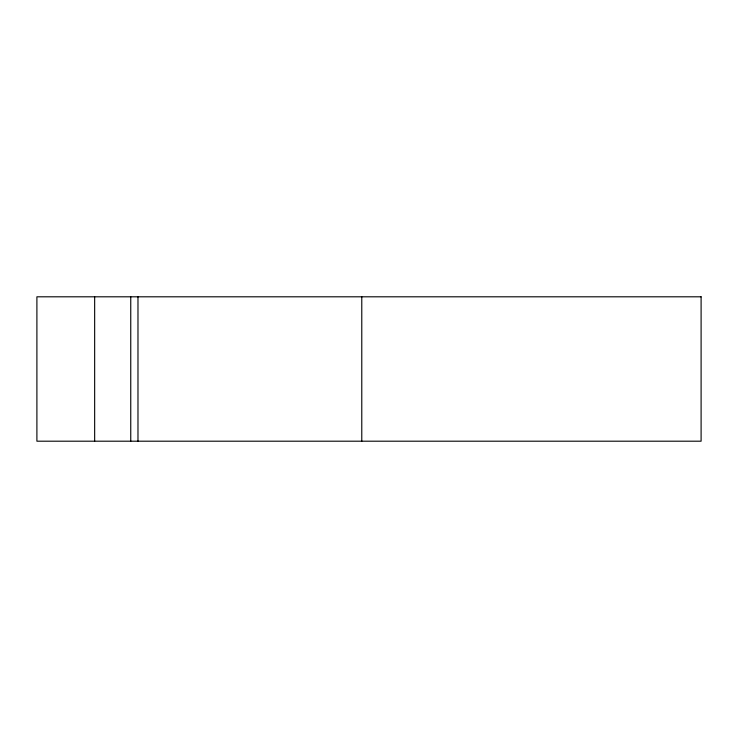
<?xml version="1.0" encoding="UTF-8"?>
<svg xmlns="http://www.w3.org/2000/svg" width="738" height="738" viewBox="0 0 738 738"><rect width="100%" height="100%" fill="white"/><g stroke="black" fill="none" stroke-linecap="round" stroke-linejoin="round"><path stroke-width="1.11" d="M361.777 296.805L361.777 441.195M137.978 296.805L137.978 441.195M130.755 296.805L130.755 441.195M94.658 296.805L94.658 441.195M701.1 296.805L36.9 296.805L36.9 441.195L701.1 441.195L701.1 296.805"/></g></svg>
